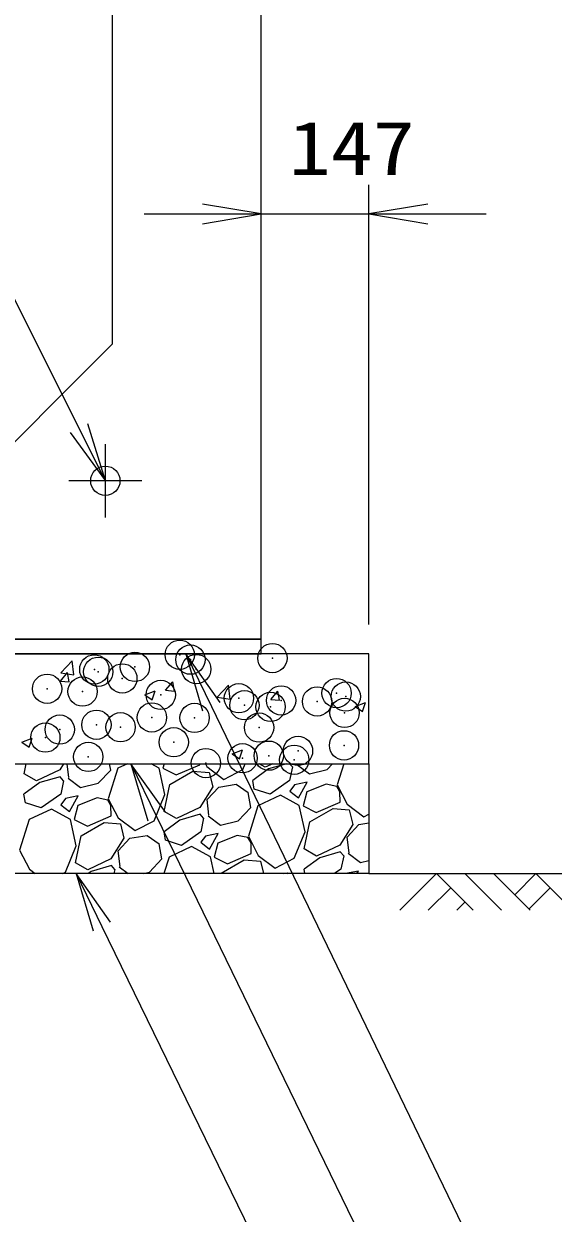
# Model space of a CAD drawing. Units: millimetres at full size; details may follow other scales. Extents: x 37600 to 71200, y -27760 to -4000.
# Drawn here: x 61679 to 62402, y -21489 to -19867 of the extents above; entities that cross this region are included whole.
import ezdxf
from ezdxf.enums import TextEntityAlignment as Align

# ---------------------------------------------------------------- set-up
doc = ezdxf.new("R2010")
doc.units = ezdxf.units.MM
doc.header["$LTSCALE"] = 80.0044
doc.header["$PDMODE"] = 32
doc.header["$PDSIZE"] = 40
doc.linetypes.add('CHAIN', pattern=[18.5, 12, -1.5, 3.5, -1.5])
for name, color, linetype, lineweight in [('0_2', 4, 'Continuous', 13), ('寸法', 6, 'Continuous', 13), ('ﾊｯﾁﾝｸﾞ', 4, 'Continuous', 9)]:
    doc.layers.add(name, color=color, linetype=linetype, lineweight=lineweight)
doc.styles.add('ＭＳ ゴシック', font='')
doc.styles.get('ＭＳ ゴシック').set_extended_font_data('MS Gothic')

# ---------------------------------------------------------------- blocks, each defined once
blk = doc.blocks.new('open_arrow')
at = {"color": 0, "linetype": 'Continuous', "lineweight": -2}
blk.add_lwpolyline([(7.5, 1.25), (0, 0), (7.5, -1.25)], dxfattribs=at)

msp = doc.modelspace()

# ---------------------------------------------------------------- linework, layer by layer
at = {"layer": '0_2', "color": 2, "linetype": 'CHAIN'}
for p, q in [((61790, -20540), (61790, -20440)), ((61840, -20490), (61740, -20490))]:
    msp.add_line(p, q, dxfattribs=at)
at = {"layer": '0_2', "color": 3}
for points in [[(58397, -20706), (62003, -20706), (62003, -18250), (58397, -18250)], [(58800, -20503), (61600, -20503), (61800, -20303), (61800, -18653), (61600, -18453), (58800, -18453), (58600, -18653), (58600, -20303)]]:
    msp.add_lwpolyline(points, close=True, dxfattribs=at)
at = {"layer": '0_2'}
msp.add_lwpolyline([(62150, -21026), (62603, -21026), (62603, -19026)], dxfattribs=at)
at = {"layer": '0_2', "color": 7}
for points in [[(62003, -20706), (59850, -20706), (59850, -20726), (62003, -20726)], [(58250, -20726), (58250, -20876), (58500, -20876), (58500, -21459), (60000, -21459), (60000, -20876), (62150, -20876), (62150, -20726), (59850, -20726), (59850, -21309), (58650, -21309), (58650, -20726)], [(60000, -20876), (62150, -20876), (62150, -21026), (60000, -21026)]]:
    msp.add_lwpolyline(points, close=True, dxfattribs=at)
at = {"layer": '0_2', "color": 3}
msp.add_circle((61790, -20490), 20, dxfattribs=at)
at = {"layer": '寸法'}
for p, q in [((62003, -20666), (62003, -20086)), ((62150, -20686), (62150, -20086)), ((61843, -20126), (62310, -20126))]:
    msp.add_line(p, q, dxfattribs=at)
for points in [[(61790, -20490), (61754.22, -20418.45), (61495, -19900), (60721.67, -19900)], [(61900, -20726), (61934.84, -20798.01), (62350, -21656), (63043.33, -21656)], [(61825, -20876), (61859.98, -20947.95), (62350, -21956), (63383.33, -21956)], [(61750, -21026), (61785.07, -21097.9), (62350, -22256), (62803.33, -22256)]]:
    msp.add_lwpolyline(points, dxfattribs=at)
at = {"layer": 'ﾊｯﾁﾝｸﾞ'}
for p, q in [((61729.11, -20752.07), (61744.69, -20735.83)), ((61746.87, -20754.85), (61744.67, -20735.86)), ((61728.88, -20763.24), (61738.52, -20751.75)), ((61729.09, -20752.1), (61746.88, -20754.85)), ((61740.83, -20764.28), (61738.52, -20751.75)), ((61728.88, -20763.24), (61740.83, -20764.28)), ((61872.33, -20775.79), (61881.97, -20764.3)), ((61884.28, -20776.83), (61881.97, -20764.3)), ((61942.56, -20785.17), (61958.14, -20768.94)), ((61960.32, -20787.96), (61958.11, -20768.96)), ((61843.95, -20782.07), (61857.95, -20776.7)), ((61843.95, -20782.07), (61853.89, -20788.78)), ((61853.89, -20788.78), (61857.95, -20776.7)), ((61872.33, -20775.79), (61884.28, -20776.83)), ((61942.54, -20785.2), (61960.32, -20787.96)), ((62015.78, -20788.34), (62025.42, -20776.85)), ((62027.74, -20789.38), (62025.42, -20776.85)), ((62015.78, -20788.34), (62027.74, -20789.38)), ((62131.37, -20798.09), (62145.38, -20792.72)), ((62131.37, -20798.09), (62141.32, -20804.8)), ((62141.32, -20804.8), (62145.38, -20792.72)), ((61675.9, -20846.58), (61689.91, -20841.2)), ((61675.9, -20846.58), (61685.85, -20853.29)), ((61685.85, -20853.29), (61689.91, -20841.2)), ((61963.33, -20862.6), (61977.33, -20857.22)), ((61963.33, -20862.6), (61973.28, -20869.31)), ((61973.28, -20869.31), (61977.33, -20857.22)), ((61679.1, -20889.88), (61682.05, -20876)), ((61727.7, -20884.46), (61695.99, -20899.53)), ((61733.05, -20876), (61727.7, -20884.46)), ((61740.25, -20894.99), (61737.98, -20876)), ((61780.22, -20902.63), (61797.33, -20884.67)), ((61807.22, -20882.19), (61794.03, -20923.75)), ((61797.33, -20884.67), (61795.75, -20876)), ((61820.35, -20876), (61807.22, -20882.19)), ((61863.65, -20881.94), (61852.75, -20876)), ((61871.45, -20917.85), (61863.65, -20881.94)), ((61870.37, -20876), (61868.69, -20882.26)), ((61868.69, -20882.26), (61886.79, -20891.21)), ((61886.79, -20891.21), (61919.2, -20877.35)), ((61919.2, -20877.35), (61919.18, -20876)), ((61926.75, -20876), (61928.76, -20879.91)), ((61928.76, -20879.91), (61951.76, -20897.35)), ((61951.76, -20897.35), (61977.92, -20883.86)), ((61977.92, -20883.86), (61981.15, -20876)), ((62013, -20883.01), (61991.36, -20898.74)), ((62008.47, -20880.77), (62000.12, -20876)), ((62018.52, -20876), (62008.47, -20880.77)), ((62037.51, -20876), (62013, -20883.01)), ((62045.46, -20880.44), (62041.55, -20898.86)), ((62045.46, -20880.44), (62041.56, -20876)), ((62051.52, -20876.94), (62068.6, -20889.71)), ((62052.73, -20876.24), (62052.71, -20876)), ((62068.6, -20889.71), (62092.71, -20883.87)), ((62092.71, -20883.87), (62100.21, -20876)), ((62115.72, -20876), (62106.52, -20905)), ((61695.99, -20899.53), (61679.1, -20889.88)), ((61728.26, -20893.83), (61700.51, -20901.77)), ((61732.97, -20899.19), (61728.26, -20893.83)), ((61732.97, -20899.19), (61729.06, -20917.62)), ((61739.03, -20895.69), (61756.11, -20908.47)), ((61878.17, -20904.28), (61909.69, -20886.08)), ((61909.69, -20886.08), (61931.75, -20887.89)), ((61931.75, -20887.89), (61936.7, -20907.66)), ((61993.32, -20910.54), (61991.36, -20898.74)), ((62041.55, -20898.86), (62015.06, -20917.39)), ((62065.52, -20901.18), (62048.17, -20904.73)), ((62053.63, -20922.6), (62065.52, -20901.18)), ((61700.51, -20901.77), (61678.87, -20917.49)), ((61680.84, -20929.29), (61678.87, -20917.49)), ((61729.06, -20917.62), (61702.57, -20936.14)), ((61756.11, -20908.47), (61780.22, -20902.63)), ((61870.34, -20941.13), (61878.17, -20904.28)), ((61936.7, -20907.66), (61918.94, -20935.7)), ((61928.96, -20925.06), (61944.86, -20907.8)), ((61944.86, -20907.8), (61968.46, -20903.87)), ((61968.46, -20903.87), (61984.84, -20915.44)), ((61988.58, -20935.91), (61984.84, -20915.44)), ((62015.06, -20917.39), (61993.32, -20910.54)), ((62048.17, -20904.73), (62041.79, -20913.27)), ((62041.79, -20913.27), (62053.63, -20922.6)), ((62065.06, -20914.38), (62059.93, -20933.51)), ((62091.41, -20904.02), (62065.06, -20914.38)), ((62106.01, -20906.91), (62091.41, -20904.02)), ((62110.21, -20914.18), (62106.01, -20906.91)), ((62106.52, -20905), (62120.01, -20931.16)), ((62110.45, -20928.6), (62110.21, -20914.18)), ((61702.57, -20936.14), (61680.84, -20929.29)), ((61735.68, -20923.49), (61729.3, -20932.03)), ((61729.3, -20932.03), (61741.15, -20941.35)), ((61753.03, -20919.94), (61735.68, -20923.49)), ((61741.15, -20941.35), (61753.03, -20919.94)), ((61752.57, -20933.14), (61747.45, -20952.26)), ((61778.92, -20922.78), (61752.57, -20933.14)), ((61793.52, -20925.66), (61778.92, -20922.78)), ((61797.72, -20932.94), (61793.52, -20925.66)), ((61794.03, -20923.75), (61807.52, -20949.91)), ((61797.96, -20947.35), (61797.72, -20932.94)), ((61856.68, -20953.86), (61871.45, -20917.85)), ((61931.49, -20946.24), (61928.96, -20925.06)), ((61998.46, -20933.43), (61985.28, -20975)), ((62028.96, -20919.06), (61998.46, -20933.43)), ((62054.9, -20933.18), (62028.96, -20919.06)), ((62062.7, -20969.09), (62054.9, -20933.18)), ((62059.93, -20933.51), (62078.03, -20942.46)), ((62078.03, -20942.46), (62110.45, -20928.6)), ((62120.01, -20931.16), (62143.01, -20948.59)), ((61716.47, -20937.82), (61685.98, -20952.19)), ((61742.41, -20951.94), (61716.47, -20937.82)), ((61765.55, -20961.21), (61797.96, -20947.35)), ((61807.52, -20949.91), (61830.52, -20967.35)), ((61887.23, -20950.77), (61870.34, -20941.13)), ((61918.94, -20935.7), (61887.23, -20950.77)), ((61919.5, -20945.07), (61891.75, -20953.01)), ((61924.22, -20950.44), (61919.5, -20945.07)), ((61930.28, -20946.94), (61947.35, -20959.71)), ((61971.46, -20953.87), (61988.58, -20935.91)), ((62069.41, -20955.52), (62100.93, -20937.32)), ((62100.93, -20937.32), (62122.99, -20939.13)), ((62122.99, -20939.13), (62127.95, -20958.91)), ((62143.01, -20948.59), (62150, -20944.99)), ((61685.97, -20952.19), (61672.79, -20993.75)), ((61750.21, -20987.85), (61742.41, -20951.94)), ((61747.45, -20952.26), (61765.55, -20961.21)), ((61756.92, -20974.28), (61788.45, -20956.08)), ((61788.45, -20956.08), (61810.51, -20957.89)), ((61810.51, -20957.89), (61815.46, -20977.66)), ((61830.52, -20967.35), (61856.68, -20953.86)), ((61891.75, -20953.01), (61870.12, -20968.74)), ((61924.22, -20950.44), (61920.3, -20968.86)), ((61947.35, -20959.71), (61971.46, -20953.87)), ((62061.59, -20992.37), (62069.41, -20955.52)), ((62127.95, -20958.91), (62110.18, -20986.94)), ((62120.21, -20976.31), (62136.11, -20959.04)), ((62136.11, -20959.04), (62150, -20956.73)), ((61749.1, -21011.13), (61756.92, -20974.28)), ((61815.46, -20977.66), (61797.7, -21005.7)), ((61807.72, -20995.06), (61823.62, -20977.8)), ((61823.62, -20977.8), (61847.22, -20973.87)), ((61847.22, -20973.87), (61863.59, -20985.44)), ((61872.08, -20980.54), (61870.12, -20968.74)), ((61893.82, -20987.39), (61872.08, -20980.54)), ((61920.3, -20968.86), (61893.82, -20987.39)), ((61926.93, -20974.73), (61920.54, -20983.27)), ((61944.28, -20971.18), (61926.93, -20974.73)), ((61932.39, -20992.6), (61944.28, -20971.18)), ((61970.16, -20974.02), (61943.82, -20984.38)), ((61984.76, -20976.91), (61970.16, -20974.02)), ((61988.96, -20984.18), (61984.76, -20976.91)), ((61985.28, -20975), (61998.76, -21001.16)), ((62047.92, -21005.11), (62062.7, -20969.09)), ((62122.73, -20997.48), (62120.21, -20976.31)), ((61672.79, -20993.75), (61686.28, -21019.91)), ((61735.44, -21023.86), (61750.21, -20987.85)), ((61810.25, -21016.24), (61807.72, -20995.06)), ((61867.33, -21005.91), (61863.59, -20985.44)), ((61907.72, -20989.06), (61877.22, -21003.43)), ((61933.65, -21003.18), (61907.72, -20989.06)), ((61920.54, -20983.27), (61932.39, -20992.6)), ((61943.82, -20984.38), (61938.69, -21003.51)), ((61956.79, -21012.46), (61989.2, -20998.6)), ((61989.2, -20998.6), (61988.96, -20984.18)), ((62078.47, -21002.02), (62061.59, -20992.37)), ((62110.18, -20986.94), (62078.47, -21002.02)), ((62110.75, -20996.32), (62083, -21004.26)), ((62115.46, -21001.68), (62110.75, -20996.32)), ((62121.52, -20998.18), (62138.6, -21010.95)), ((61765.99, -21020.77), (61749.1, -21011.13)), ((61797.7, -21005.7), (61765.99, -21020.77)), ((61798.26, -21015.07), (61770.51, -21023.01)), ((61802.97, -21020.44), (61798.26, -21015.07)), ((61850.22, -21023.87), (61867.33, -21005.91)), ((61877.22, -21003.43), (61870.06, -21026)), ((61938.61, -21026), (61933.65, -21003.18)), ((61938.69, -21003.51), (61956.79, -21012.46)), ((61948.17, -21025.52), (61979.69, -21007.32)), ((61979.69, -21007.32), (62001.75, -21009.13)), ((61998.76, -21001.16), (62021.76, -21018.59)), ((62001.75, -21009.13), (62005.97, -21026)), ((62021.76, -21018.59), (62047.92, -21005.11)), ((62083, -21004.26), (62061.36, -21019.98)), ((62115.46, -21001.68), (62111.55, -21020.1)), ((62138.6, -21010.95), (62150, -21008.19)), ((61686.28, -21019.91), (61694.3, -21026)), ((61731.29, -21026), (61735.44, -21023.86)), ((61770.51, -21023.01), (61766.4, -21026)), ((61802.97, -21020.44), (61801.79, -21026)), ((61809.03, -21016.94), (61821.15, -21026)), ((61841.43, -21026), (61850.22, -21023.87)), ((61948.06, -21026), (61948.17, -21025.52)), ((62033.16, -21026), (62038.46, -21025.12)), ((62038.46, -21025.12), (62039.71, -21026)), ((62062.36, -21026), (62061.36, -21019.98)), ((62111.55, -21020.1), (62103.12, -21026)), ((62118.17, -21025.98), (62118.16, -21026)), ((62135.52, -21022.43), (62118.17, -21025.98)), ((62133.54, -21026), (62135.52, -21022.43)), ((62192.12, -21076), (62242.12, -21026)), ((62242.12, -21026), (62292.12, -21076)), ((62281.01, -21026), (62331.01, -21076)), ((62319.9, -21026), (62369.9, -21076)), ((62348.95, -21055.05), (62378, -21026)), ((62378, -21026), (62428, -21076)), ((62231.01, -21076), (62261.56, -21045.45)), ((62368.39, -21074.5), (62397.44, -21045.45)), ((62269.9, -21076), (62281.01, -21064.89))]:
    msp.add_line(p, q, dxfattribs=at)
for p in [(61891.62, -20727.42), (61906.21, -20734.05), (62018.1, -20731.89), (61774.99, -20747.44), (61780.39, -20750.62), (61830.46, -20744.02), (61914.22, -20746.89), (61710.52, -20773.77), (61813.2, -20759.69), (61758.89, -20777.6), (61865.65, -20782.11), (61972.42, -20786.62), (62029.97, -20789.71), (62079.18, -20791.13), (62105.72, -20779.74), (62118.36, -20784.39), (61979.9, -20796.31), (62015.67, -20798.47), (62116.64, -20806.71), (61777.85, -20822.91), (61853.59, -20812.94), (61911.79, -20813.47), (61708.08, -20840.35), (61727.78, -20829.5), (61810.77, -20826.27), (62000, -20826.73), (61883.37, -20846.75), (62115.92, -20850.97), (61766.73, -20866.77), (61977.36, -20868.6), (62013.24, -20865.05), (62047.93, -20870.64), (62053.1, -20858.62), (61927.29, -20875.19)]:
    msp.add_point(p, dxfattribs=at)

# ---------------------------------------------------------------- block references
at = {"layer": '寸法', "xscale": 10.7, "yscale": 10.7}
for p, rotation in [((62003, -20126), 180), ((61790, -20490), 116.6), ((61900, -20726), 295.8), ((61825, -20876), 295.9), ((61750, -21026), 296)]:
    msp.add_blockref('open_arrow', p, dxfattribs=dict(at, rotation=rotation))
msp.add_blockref('open_arrow', (62150, -20126), dxfattribs=at)

# ---------------------------------------------------------------- texts
at = {"layer": '寸法', "style": 'ＭＳ ゴシック', "width": 1.15}
msp.add_text('147', height=73.31, dxfattribs=at).set_placement((62126.5, -20036), align=Align.MIDDLE_CENTER)

doc.saveas('drawing.dxf')
